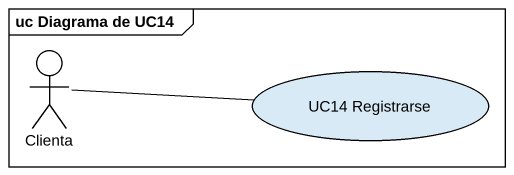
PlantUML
@startuml
mainframe uc Diagrama de UC14
actor Clienta
usecase "UC14 Registrarse" as UC14_Registrarse
Clienta -right- UC14_Registrarse
@enduml
